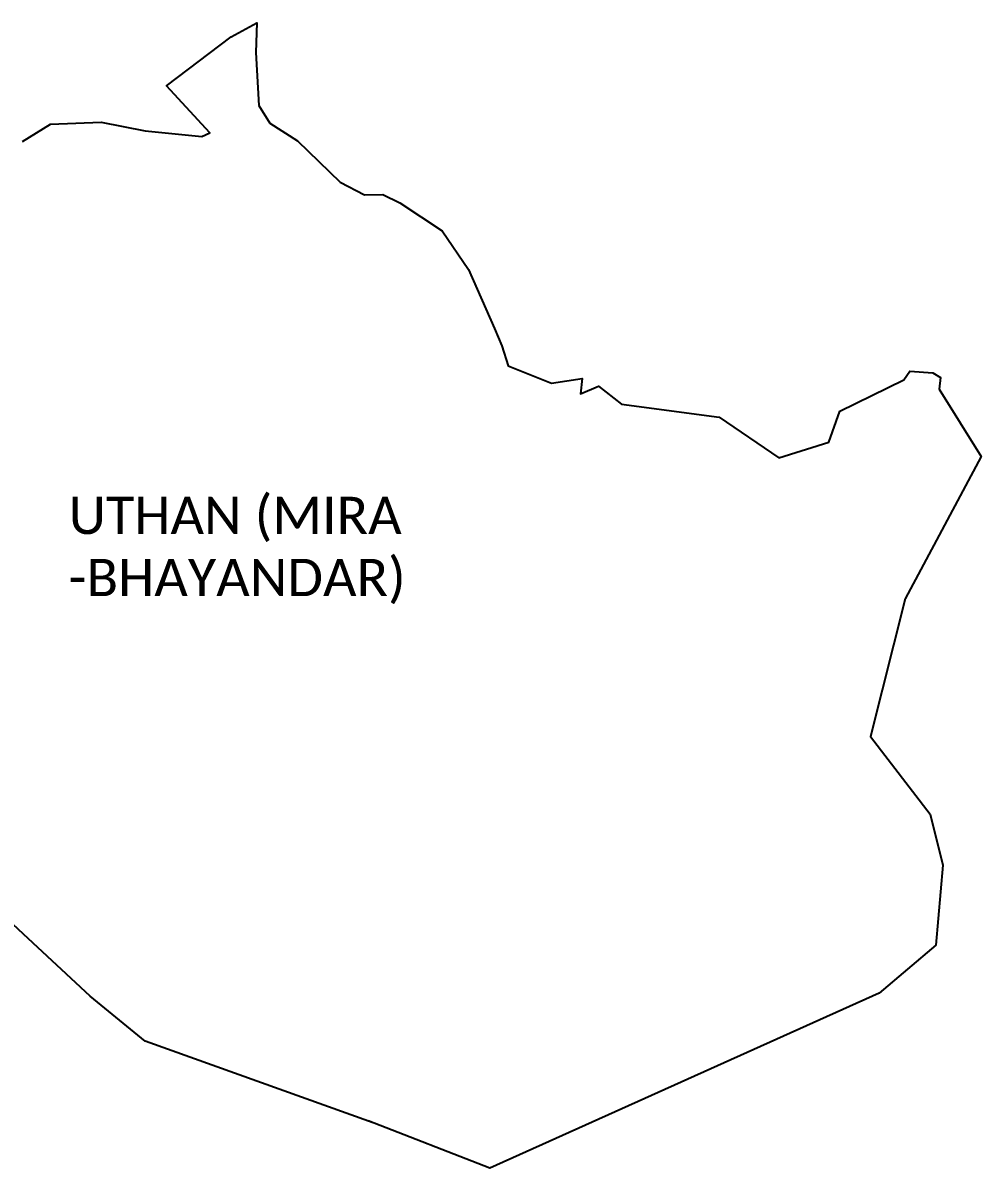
# Model space of a CAD drawing. Header units: metres. Extents: x 266375 to 272991, y 2129469 to 2134399.
# Drawn here: x 269683 to 272991, y 2129469 to 2133422 of the extents above; entities that cross this region are included whole.
import ezdxf

# ---------------------------------------------------------------- set-up
doc = ezdxf.new("R2010")
doc.units = ezdxf.units.M
doc.layers.add('VILLAGE BOUNDRY', color=3, linetype='Continuous')
doc.layers.add('VILLAGE NAME', color=250, linetype='Continuous')

msp = doc.modelspace()

# ---------------------------------------------------------------- linework, layer by layer
at = {"layer": 'VILLAGE BOUNDRY', "color": 3}
for points in [[(269681.3, 2133012.7), (269778, 2133073), (269953, 2133080.3), (270104.6, 2133049.4), (270300.8, 2133030.5), (270328.8, 2133042.6), (270178.3, 2133205.3), (270402.5, 2133374.5), (270490.6, 2133422.5), (270486.6, 2133320.2), (270497.8, 2133137.6), (270535.4, 2133076.7), (270631.1, 2133015.8), (270778.4, 2132872.5), (270862.4, 2132828.7), (270925.1, 2132830.3), (270984.1, 2132801.1), (271130.9, 2132704.7), (271221, 2132571.4), (271310.7, 2132367.2), (271336.8, 2132307.7), (271358.2, 2132238.7), (271508.3, 2132178.7), (271613.4, 2132194.8), (271608.2, 2132141.7), (271670.3, 2132168.6), (271749.2, 2132106.9), (272087, 2132061.6), (272292.8, 2131920.6), (272465.4, 2131974.9), (272503, 2132081.8), (272724.4, 2132189.9), (272744.5, 2132220.5), (272824.6, 2132214.3), (272851.1, 2132198.6), (272846.5, 2132158.6), (272991, 2131925.6), (272728.4, 2131434), (272608.7, 2130959.3), (272815.2, 2130690.9), (272859, 2130515.5), (272834.9, 2130238.4), (272639, 2130073.7), (271294.9, 2129469.3), (270874.5, 2129632.7)], [(270892.3, 2129625.8), (270105.5, 2129907.5), (269915.2, 2130063.3), (269685, 2130276.3), (269254.8, 2130679.7)]]:
    msp.add_lwpolyline(points, dxfattribs=at)

# ---------------------------------------------------------------- texts
at = {"layer": 'VILLAGE NAME', "insert": (269841.1, 2131786.7), "char_height": 128.647, "attachment_point": 1}
msp.add_mtext_dynamic_manual_height_columns('{\\fCalibri|b0|i0|c0|p34;UTHAN (MIRA -BHAYANDAR)}', width=1449.11, gutter_width=643.2, heights=[0], dxfattribs=at)

doc.saveas('drawing.dxf')
